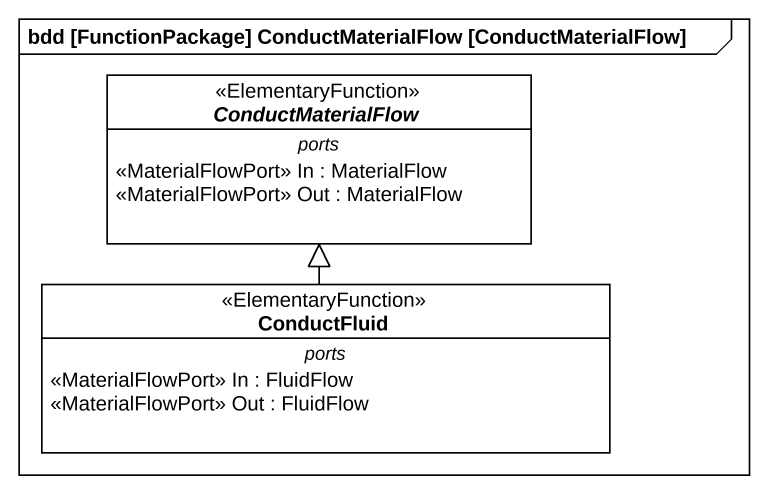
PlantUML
@startuml
mainframe bdd [FunctionPackage] ConductMaterialFlow [ConductMaterialFlow]
hide circle
hide empty members
abstract class ConductMaterialFlow <<ElementaryFunction>> {
  -- ports --
  <<MaterialFlowPort>> In : MaterialFlow
  <<MaterialFlowPort>> Out : MaterialFlow
}
class ConductFluid <<ElementaryFunction>> {
  -- ports --
  <<MaterialFlowPort>> In : FluidFlow
  <<MaterialFlowPort>> Out : FluidFlow
}
ConductFluid -up-|> ConductMaterialFlow
@enduml
